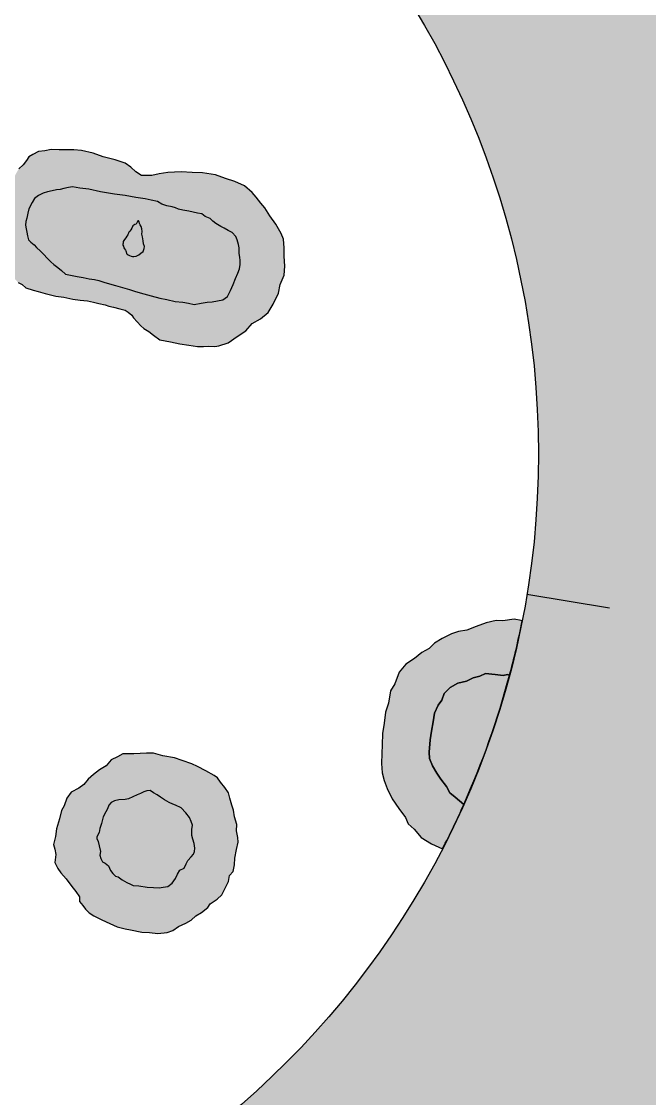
# Model space of a CAD drawing. Header units: metres. Extents: x 93017 to 94633, y 101979 to 102793.
# Drawn here: x 94303.15 to 94307.84, y 102359.8 to 102367.83 of the extents above; entities that cross this region are included whole.
import ezdxf

# ---------------------------------------------------------------- set-up
doc = ezdxf.new("R2010")
doc.units = ezdxf.units.M
doc.header["$LTSCALE"] = 0.75
doc.header["$MEASUREMENT"] = 0
for name, color, linetype in [('GEOLOGY', 7, 'Continuous'), ('LINE_252', 252, 'Continuous'), ('OTM Text 0.25', 2, 'Continuous')]:
    doc.layers.add(name, color=color, linetype=linetype)

msp = doc.modelspace()

# ---------------------------------------------------------------- hatches: boundary and pattern name
at = {"layer": 'GEOLOGY'}
h = msp.add_hatch(color=150, dxfattribs=at)
h.paths.add_polyline_path([(94304.6215, 102365.4158), (94304.6903, 102365.438), (94304.7566, 102365.4837), (94304.8226, 102365.5273), (94304.8692, 102365.5805), (94304.9318, 102365.6163), (94304.99, 102365.6633), (94305.0256, 102365.7267), (94305.0663, 102365.808), (94305.0777, 102365.8727), (94305.1076, 102365.9417), (94305.1135, 102366.0095), (94305.1074, 102366.0845), (94305.1094, 102366.145), (94305.1041, 102366.2092), (94305.0873, 102366.2517), (94305.046, 102366.322), (94305.0008, 102366.3849), (94304.963, 102366.444), (94304.9342, 102366.4779), (94304.8997, 102366.5226), (94304.8704, 102366.5579), (94304.813, 102366.6071), (94304.7413, 102366.64), (94304.6702, 102366.6633), (94304.595, 102366.6898), (94304.4994, 102366.7056), (94304.4228, 102366.7089), (94304.3393, 102366.7133), (94304.2401, 102366.7086), (94304.1754, 102366.6983), (94304.1196, 102366.6865), (94304.0747, 102366.6845), (94304.0444, 102366.6849), (94303.9999, 102366.7132), (94303.9634, 102366.7473), (94303.9216, 102366.7776), (94303.8462, 102366.8017), (94303.7561, 102366.8236), (94303.6836, 102366.8519), (94303.5956, 102366.8712), (94303.5388, 102366.8776), (94303.4895, 102366.8776), (94303.4278, 102366.8775), (94303.3685, 102366.8791), (94303.3219, 102366.8704), (94303.2736, 102366.864), (94303.233, 102366.8419), (94303.2034, 102366.8243), (94303.1845, 102366.7966), (94303.1588, 102366.7659), (94303.127, 102366.7343), (94303.1126, 102366.71), (94303.095, 102366.678), (94303.0715, 102366.6593), (94303.0355, 102366.6406), (94303.0048, 102366.617), (94302.9746, 102366.5953), (94302.9557, 102366.5676), (94302.941, 102366.5166), (94302.9275, 102366.4717), (94302.9155, 102366.4244), (94302.906, 102366.3665), (94302.8981, 102366.3186), (94302.9059, 102366.2783), (94302.923, 102366.2445), (94302.9402, 102366.2131), (94302.963, 102366.1788), (94302.9806, 102366.1495), (94302.9856, 102366.1181), (94303.0003, 102366.0708), (94303.0192, 102366.0371), (94303.0463, 102365.9919), (94303.0662, 102365.952), (94303.0915, 102365.9193), (94303.122, 102365.8874), (94303.153, 102365.8711), (94303.1811, 102365.8472), (94303.2343, 102365.8288), (94303.2729, 102365.8192), (94303.3251, 102365.8042), (94303.4037, 102365.7848), (94303.4634, 102365.7765), (94303.5304, 102365.7639), (94303.5854, 102365.7564), (94303.6391, 102365.7507), (94303.6839, 102365.7401), (94303.7258, 102365.7316), (94303.7722, 102365.7207), (94303.7996, 102365.7114), (94303.8351, 102365.7023), (94303.8812, 102365.6899), (94303.9213, 102365.68), (94303.9445, 102365.665), (94303.9716, 102365.6445), (94303.9845, 102365.6247), (94304.0118, 102365.5935), (94304.0373, 102365.565), (94304.062, 102365.5428), (94304.0989, 102365.5205), (94304.1331, 102365.4946), (94304.1797, 102365.4586), (94304.2602, 102365.4433), (94304.3308, 102365.4296), (94304.3977, 102365.4186), (94304.4611, 102365.4102), (94304.5055, 102365.4089), (94304.5403, 102365.4112), (94304.5904, 102365.409)])
h.paths.add_polyline_path([(94304.4378, 102365.7229), (94304.4879, 102365.7325), (94304.5329, 102365.7413), (94304.5706, 102365.7425), (94304.6117, 102365.7494), (94304.6517, 102365.7578), (94304.6858, 102365.7833), (94304.7079, 102365.827), (94304.7267, 102365.8725), (94304.7443, 102365.9182), (94304.7617, 102365.9564), (94304.7749, 102365.9903), (94304.7805, 102366.0206), (94304.7812, 102366.0513), (94304.7786, 102366.076), (94304.7723, 102366.1046), (94304.7735, 102366.1452), (94304.7688, 102366.1702), (94304.7569, 102366.2052), (94304.7468, 102366.2299), (94304.7207, 102366.2596), (94304.6893, 102366.2758), (94304.6613, 102366.2936), (94304.6368, 102366.3054), (94304.5992, 102366.3282), (94304.5769, 102366.3444), (94304.5552, 102366.3646), (94304.5189, 102366.3803), (94304.4928, 102366.3985), (94304.4616, 102366.4037), (94304.3974, 102366.4184), (94304.3527, 102366.4258), (94304.3194, 102366.4341), (94304.2973, 102366.4433), (94304.2723, 102366.4516), (94304.2319, 102366.4596), (94304.1951, 102366.4726), (94304.162, 102366.4906), (94304.1153, 102366.5025), (94304.07, 102366.5123), (94303.9999, 102366.5222), (94303.9214, 102366.5351), (94303.8428, 102366.5463), (94303.7371, 102366.5638), (94303.6494, 102366.5835), (94303.5824, 102366.5911), (94303.5271, 102366.6013), (94303.4975, 102366.5959), (94303.4646, 102366.5889), (94303.4358, 102366.5813), (94303.4077, 102366.5776), (94303.3774, 102366.5702), (94303.3405, 102366.5639), (94303.3084, 102366.5527), (94303.2739, 102366.5363), (94303.244, 102366.5137), (94303.2266, 102366.4828), (94303.203, 102366.4355), (94303.1953, 102366.4038), (94303.1869, 102366.3674), (94303.179, 102366.342), (94303.1768, 102366.3142), (94303.1832, 102366.2864), (94303.1877, 102366.2625), (94303.1919, 102366.2362), (94303.1994, 102366.2054), (94303.2184, 102366.189), (94303.2416, 102366.1682), (94303.2588, 102366.1472), (94303.2885, 102366.1217), (94303.3147, 102366.0969), (94303.3388, 102366.0675), (94303.3673, 102366.0422), (94303.3882, 102366.0218), (94303.4185, 102365.9999), (94303.446, 102365.976), (94303.4757, 102365.9505), (94303.5126, 102365.9424), (94303.5627, 102365.9329), (94303.6084, 102365.9254), (94303.6524, 102365.9157), (94303.6936, 102365.9101), (94303.7257, 102365.9012), (94303.7634, 102365.889), (94303.8057, 102365.876), (94303.8496, 102365.8653), (94303.9017, 102365.8506), (94303.9538, 102365.836), (94303.9997, 102365.8208), (94304.0604, 102365.8032), (94304.1155, 102365.7881), (94304.1791, 102365.77), (94304.2319, 102365.7595), (94304.2951, 102365.745), (94304.3531, 102365.7394), (94304.3935, 102365.7328)], flags=16)
h = msp.add_hatch(color=140, dxfattribs=at)
h.paths.add_polyline_path([(94304.4378, 102365.7229), (94304.4879, 102365.7325), (94304.5329, 102365.7413), (94304.5706, 102365.7425), (94304.6117, 102365.7494), (94304.6517, 102365.7578), (94304.6858, 102365.7833), (94304.7079, 102365.827), (94304.7267, 102365.8725), (94304.7443, 102365.9182), (94304.7617, 102365.9564), (94304.7749, 102365.9903), (94304.7805, 102366.0206), (94304.7812, 102366.0513), (94304.7786, 102366.076), (94304.7723, 102366.1046), (94304.7735, 102366.1452), (94304.7688, 102366.1702), (94304.7569, 102366.2052), (94304.7468, 102366.2299), (94304.7207, 102366.2596), (94304.6893, 102366.2758), (94304.6613, 102366.2936), (94304.6368, 102366.3054), (94304.5992, 102366.3282), (94304.5769, 102366.3444), (94304.5552, 102366.3646), (94304.5189, 102366.3803), (94304.4928, 102366.3985), (94304.4616, 102366.4037), (94304.3974, 102366.4184), (94304.3527, 102366.4258), (94304.3194, 102366.4341), (94304.2973, 102366.4433), (94304.2723, 102366.4516), (94304.2319, 102366.4596), (94304.1951, 102366.4726), (94304.162, 102366.4906), (94304.1153, 102366.5025), (94304.07, 102366.5123), (94303.9999, 102366.5222), (94303.9214, 102366.5351), (94303.8428, 102366.5463), (94303.7371, 102366.5638), (94303.6494, 102366.5835), (94303.5824, 102366.5911), (94303.5271, 102366.6013), (94303.4975, 102366.5959), (94303.4646, 102366.5889), (94303.4358, 102366.5813), (94303.4077, 102366.5776), (94303.3774, 102366.5702), (94303.3405, 102366.5639), (94303.3084, 102366.5527), (94303.2739, 102366.5363), (94303.244, 102366.5137), (94303.2266, 102366.4828), (94303.203, 102366.4355), (94303.1953, 102366.4038), (94303.1869, 102366.3674), (94303.179, 102366.342), (94303.1768, 102366.3142), (94303.1832, 102366.2864), (94303.1877, 102366.2625), (94303.1919, 102366.2362), (94303.1994, 102366.2054), (94303.2184, 102366.189), (94303.2416, 102366.1682), (94303.2588, 102366.1472), (94303.2885, 102366.1217), (94303.3147, 102366.0969), (94303.3388, 102366.0675), (94303.3673, 102366.0422), (94303.3882, 102366.0218), (94303.4185, 102365.9999), (94303.446, 102365.976), (94303.4757, 102365.9505), (94303.5126, 102365.9424), (94303.5627, 102365.9329), (94303.6084, 102365.9254), (94303.6524, 102365.9157), (94303.6936, 102365.9101), (94303.7257, 102365.9012), (94303.7634, 102365.889), (94303.8057, 102365.876), (94303.8496, 102365.8653), (94303.9017, 102365.8506), (94303.9538, 102365.836), (94303.9997, 102365.8208), (94304.0604, 102365.8032), (94304.1155, 102365.7881), (94304.1791, 102365.77), (94304.2319, 102365.7595), (94304.2951, 102365.745), (94304.3531, 102365.7394), (94304.3935, 102365.7328)])
h.paths.add_polyline_path([(94303.9855, 102366.08), (94304.0044, 102366.083), (94304.0224, 102366.0933), (94304.039, 102366.1069), (94304.0555, 102366.1195), (94304.0632, 102366.1417), (94304.0657, 102366.1567), (94304.0595, 102366.175), (94304.056, 102366.1971), (94304.0536, 102366.2138), (94304.0498, 102366.2277), (94304.0449, 102366.248), (94304.048, 102366.2668), (94304.0453, 102366.2877), (94304.042, 102366.3046), (94304.033, 102366.3183), (94304.0296, 102366.3271), (94304.027, 102366.3403), (94304.0215, 102366.3461), (94304.015, 102366.3463), (94304.0127, 102366.3419), (94304.0094, 102366.3312), (94304.0025, 102366.3235), (94303.9928, 102366.3187), (94303.9775, 102366.3091), (94303.9709, 102366.2933), (94303.963, 102366.2793), (94303.9559, 102366.2708), (94303.9479, 102366.2617), (94303.9402, 102366.2419), (94303.9351, 102366.2321), (94303.9261, 102366.2215), (94303.9153, 102366.2076), (94303.9063, 102366.192), (94303.9055, 102366.1814), (94303.905, 102366.1736), (94303.905, 102366.1666), (94303.9078, 102366.1571), (94303.9115, 102366.1462), (94303.9171, 102366.1394), (94303.9232, 102366.1286), (94303.9263, 102366.1237), (94303.9297, 102366.1157), (94303.9324, 102366.1038), (94303.9373, 102366.0995), (94303.9445, 102366.0936), (94303.9542, 102366.0876), (94303.9658, 102366.0837), (94303.9756, 102366.0814)], flags=16)
for color, points in [(110, [(94303.9855, 102366.08), (94304.0044, 102366.083), (94304.0224, 102366.0933), (94304.039, 102366.1069), (94304.0555, 102366.1195), (94304.0632, 102366.1417), (94304.0657, 102366.1567), (94304.0595, 102366.175), (94304.056, 102366.1971), (94304.0536, 102366.2138), (94304.0498, 102366.2277), (94304.0449, 102366.248), (94304.048, 102366.2668), (94304.0453, 102366.2877), (94304.042, 102366.3046), (94304.033, 102366.3183), (94304.0296, 102366.3271), (94304.027, 102366.3403), (94304.0215, 102366.3461), (94304.015, 102366.3463), (94304.0127, 102366.3419), (94304.0094, 102366.3312), (94304.0025, 102366.3235), (94303.9928, 102366.3187), (94303.9775, 102366.3091), (94303.9709, 102366.2933), (94303.963, 102366.2793), (94303.9559, 102366.2708), (94303.9479, 102366.2617), (94303.9402, 102366.2419), (94303.9351, 102366.2321), (94303.9261, 102366.2215), (94303.9153, 102366.2076), (94303.9063, 102366.192), (94303.9055, 102366.1814), (94303.905, 102366.1736), (94303.905, 102366.1666), (94303.9078, 102366.1571), (94303.9115, 102366.1462), (94303.9171, 102366.1394), (94303.9232, 102366.1286), (94303.9263, 102366.1237), (94303.9297, 102366.1157), (94303.9324, 102366.1038), (94303.9373, 102366.0995), (94303.9445, 102366.0936), (94303.9542, 102366.0876), (94303.9658, 102366.0837), (94303.9756, 102366.0814)]), (140, [(94303.9816, 102361.389), (94304.0226, 102361.3851), (94304.0858, 102361.3761), (94304.1329, 102361.3732), (94304.1753, 102361.3706), (94304.2063, 102361.376), (94304.2399, 102361.3819), (94304.273, 102361.4055), (94304.2974, 102361.441), (94304.3132, 102361.4727), (94304.3289, 102361.5042), (94304.3628, 102361.5173), (94304.376, 102361.5494), (94304.3883, 102361.5752), (94304.4135, 102361.6022), (94304.4312, 102361.6226), (94304.4398, 102361.6433), (94304.441, 102361.6665), (94304.4363, 102361.701), (94304.4264, 102361.7351), (94304.419, 102361.7611), (94304.4201, 102361.8076), (94304.4239, 102361.8382), (94304.4141, 102361.8658), (94304.4008, 102361.8952), (94304.3744, 102361.9321), (94304.3399, 102361.9676), (94304.297, 102361.9872), (94304.2776, 102361.996), (94304.2491, 102362.009), (94304.2163, 102362.0281), (94304.1851, 102362.0482), (94304.1595, 102362.0647), (94304.1319, 102362.0811), (94304.108, 102362.0965), (94304.0838, 102362.0959), (94304.0605, 102362.0871), (94304.0355, 102362.0752), (94304.012, 102362.0653), (94303.9798, 102362.0511), (94303.9474, 102362.0357), (94303.9213, 102362.0309), (94303.8737, 102362.0284), (94303.8424, 102362.0198), (94303.8161, 102362.0069), (94303.8003, 102361.989), (94303.7893, 102361.9616), (94303.7775, 102361.9392), (94303.7564, 102361.9004), (94303.7449, 102361.8503), (94303.7323, 102361.8134), (94303.7276, 102361.7849), (94303.7108, 102361.7519), (94303.7087, 102361.7393), (94303.7211, 102361.7161), (94303.7272, 102361.6842), (94303.7362, 102361.6421), (94303.7329, 102361.6144), (94303.7407, 102361.5914), (94303.7519, 102361.5665), (94303.7732, 102361.5553), (94303.7979, 102361.5346), (94303.8117, 102361.5016), (94303.8284, 102361.4784), (94303.8481, 102361.4584), (94303.8689, 102361.4525), (94303.9001, 102361.4319), (94303.9341, 102361.4123), (94303.9601, 102361.399)])]:
    msp.add_hatch(color=color, dxfattribs=at).paths.add_polyline_path(points)
h = msp.add_hatch(color=150, dxfattribs=at)
edge = h.paths.add_edge_path()
edge.add_line((94306.8847, 102363.363), (94306.8773, 102363.3658))
edge.add_line((94306.8773, 102363.3658), (94306.8264, 102363.3764))
edge.add_line((94306.8264, 102363.3764), (94306.7407, 102363.362))
edge.add_line((94306.7407, 102363.362), (94306.6909, 102363.3659))
edge.add_line((94306.6909, 102363.3659), (94306.6176, 102363.3473))
edge.add_line((94306.6176, 102363.3473), (94306.5408, 102363.3205))
edge.add_line((94306.5408, 102363.3205), (94306.4729, 102363.2945))
edge.add_line((94306.4729, 102363.2945), (94306.4096, 102363.283))
edge.add_line((94306.4096, 102363.283), (94306.3588, 102363.2673))
edge.add_line((94306.3588, 102363.2673), (94306.287, 102363.2309))
edge.add_line((94306.287, 102363.2309), (94306.2308, 102363.1964))
edge.add_line((94306.2308, 102363.1964), (94306.1914, 102363.1569))
edge.add_line((94306.1914, 102363.1569), (94306.1359, 102363.1266))
edge.add_line((94306.1359, 102363.1266), (94306.0805, 102363.0831))
edge.add_line((94306.0805, 102363.0831), (94306.0174, 102363.0403))
edge.add_line((94306.0174, 102363.0403), (94305.9676, 102362.9791))
edge.add_line((94305.9676, 102362.9791), (94305.9359, 102362.8926))
edge.add_line((94305.9359, 102362.8926), (94305.9026, 102362.8412))
edge.add_line((94305.9026, 102362.8412), (94305.8875, 102362.7495))
edge.add_line((94305.8875, 102362.7495), (94305.8639, 102362.6815))
edge.add_line((94305.8639, 102362.6815), (94305.8552, 102362.5987))
edge.add_line((94305.8552, 102362.5987), (94305.8424, 102362.5215))
edge.add_line((94305.8424, 102362.5215), (94305.8399, 102362.4388))
edge.add_line((94305.8399, 102362.4388), (94305.8384, 102362.373))
edge.add_line((94305.8384, 102362.373), (94305.8355, 102362.298))
edge.add_line((94305.8355, 102362.298), (94305.8397, 102362.2281))
edge.add_line((94305.8397, 102362.2281), (94305.8556, 102362.172))
edge.add_line((94305.8556, 102362.172), (94305.8772, 102362.1118))
edge.add_line((94305.8772, 102362.1118), (94305.9151, 102362.0364))
edge.add_line((94305.9151, 102362.0364), (94305.9658, 102361.962))
edge.add_line((94305.9658, 102361.962), (94306.0149, 102361.8972))
edge.add_line((94306.0149, 102361.8972), (94306.0354, 102361.8498))
edge.add_line((94306.0354, 102361.8498), (94306.0789, 102361.808))
edge.add_line((94306.0789, 102361.808), (94306.1316, 102361.7459))
edge.add_line((94306.1316, 102361.7459), (94306.2088, 102361.6985))
edge.add_line((94306.2088, 102361.6985), (94306.2907, 102361.6631))
edge.add_arc((94300.5882, 102364.6095), 6.4187, 332.67521, 335.95069)
edge.add_line((94306.4497, 102361.9937), (94306.3854, 102362.049))
edge.add_line((94306.3854, 102362.049), (94306.3461, 102362.0807))
edge.add_line((94306.3461, 102362.0807), (94306.3208, 102362.1275))
edge.add_line((94306.3208, 102362.1275), (94306.2773, 102362.1812))
edge.add_line((94306.2773, 102362.1812), (94306.248, 102362.2267))
edge.add_line((94306.248, 102362.2267), (94306.2161, 102362.2804))
edge.add_line((94306.2161, 102362.2804), (94306.1943, 102362.3364))
edge.add_line((94306.1943, 102362.3364), (94306.1904, 102362.3835))
edge.add_line((94306.1904, 102362.3835), (94306.1978, 102362.4753))
edge.add_line((94306.1978, 102362.4753), (94306.2084, 102362.5395))
edge.add_line((94306.2084, 102362.5395), (94306.2199, 102362.6093))
edge.add_line((94306.2199, 102362.6093), (94306.2308, 102362.6753))
edge.add_line((94306.2308, 102362.6753), (94306.2589, 102362.7349))
edge.add_line((94306.2589, 102362.7349), (94306.2856, 102362.7717))
edge.add_line((94306.2856, 102362.7717), (94306.3025, 102362.822))
edge.add_line((94306.3025, 102362.822), (94306.3475, 102362.866))
edge.add_line((94306.3475, 102362.866), (94306.4059, 102362.8975))
edge.add_line((94306.4059, 102362.8975), (94306.4704, 102362.9142))
edge.add_line((94306.4704, 102362.9142), (94306.5204, 102362.9368))
edge.add_line((94306.5204, 102362.9368), (94306.5688, 102362.9494))
edge.add_line((94306.5688, 102362.9494), (94306.6116, 102362.9698))
edge.add_line((94306.6116, 102362.9698), (94306.6826, 102362.9632))
edge.add_line((94306.6826, 102362.9632), (94306.743, 102362.9549))
edge.add_line((94306.743, 102362.9549), (94306.775, 102362.9617))
edge.add_line((94306.775, 102362.9617), (94306.791, 102362.959))
edge.add_arc((94302.1621, 102364.2447), 4.8042, 344.47737, 349.4247)
h = msp.add_hatch(color=140, dxfattribs=at)
edge = h.paths.add_edge_path()
edge.add_arc((94300.5882, 102364.6095), 6.4187, 335.95069, 345.09983)
edge.add_line((94306.791, 102362.959), (94306.775, 102362.9617))
edge.add_line((94306.775, 102362.9617), (94306.743, 102362.9549))
edge.add_line((94306.743, 102362.9549), (94306.6826, 102362.9632))
edge.add_line((94306.6826, 102362.9632), (94306.6116, 102362.9698))
edge.add_line((94306.6116, 102362.9698), (94306.5688, 102362.9494))
edge.add_line((94306.5688, 102362.9494), (94306.5204, 102362.9368))
edge.add_line((94306.5204, 102362.9368), (94306.4704, 102362.9142))
edge.add_line((94306.4704, 102362.9142), (94306.4059, 102362.8975))
edge.add_line((94306.4059, 102362.8975), (94306.3475, 102362.866))
edge.add_line((94306.3475, 102362.866), (94306.3025, 102362.822))
edge.add_line((94306.3025, 102362.822), (94306.2856, 102362.7717))
edge.add_line((94306.2856, 102362.7717), (94306.2589, 102362.7349))
edge.add_line((94306.2589, 102362.7349), (94306.2308, 102362.6753))
edge.add_line((94306.2308, 102362.6753), (94306.2199, 102362.6093))
edge.add_line((94306.2199, 102362.6093), (94306.2084, 102362.5395))
edge.add_line((94306.2084, 102362.5395), (94306.1978, 102362.4753))
edge.add_line((94306.1978, 102362.4753), (94306.1904, 102362.3835))
edge.add_line((94306.1904, 102362.3835), (94306.1943, 102362.3364))
edge.add_line((94306.1943, 102362.3364), (94306.2161, 102362.2804))
edge.add_line((94306.2161, 102362.2804), (94306.248, 102362.2267))
edge.add_line((94306.248, 102362.2267), (94306.2773, 102362.1812))
edge.add_line((94306.2773, 102362.1812), (94306.3208, 102362.1275))
edge.add_line((94306.3208, 102362.1275), (94306.3461, 102362.0807))
edge.add_line((94306.3461, 102362.0807), (94306.3854, 102362.049))
edge.add_line((94306.3854, 102362.049), (94306.4497, 102361.9937))
h = msp.add_hatch(color=150, dxfattribs=at)
h.paths.add_polyline_path([(94303.9615, 102361.0583), (94304.047, 102361.0414), (94304.102, 102361.0377), (94304.1645, 102361.0301), (94304.235, 102361.0374), (94304.2771, 102361.0535), (94304.3184, 102361.082), (94304.3741, 102361.1067), (94304.4149, 102361.1312), (94304.4487, 102361.1636), (94304.4921, 102361.1877), (94304.5374, 102361.2236), (94304.557, 102361.2516), (94304.6076, 102361.2867), (94304.6441, 102361.3187), (94304.6652, 102361.364), (94304.6918, 102361.4196), (94304.7011, 102361.4642), (94304.7269, 102361.4926), (94304.7371, 102361.5427), (94304.7414, 102361.5919), (94304.7522, 102361.6573), (94304.7649, 102361.7109), (94304.7629, 102361.7458), (94304.7519, 102361.7956), (94304.7544, 102361.8451), (94304.7387, 102361.9014), (94304.7296, 102361.9509), (94304.7186, 102361.9892), (94304.7025, 102362.0398), (94304.6922, 102362.0802), (94304.665, 102362.1209), (94304.6328, 102362.1601), (94304.6115, 102362.1927), (94304.5852, 102362.2091), (94304.5231, 102362.2436), (94304.4606, 102362.2757), (94304.4181, 102362.2972), (94304.347, 102362.321), (94304.2896, 102362.3402), (94304.2028, 102362.3569), (94304.1332, 102362.3757), (94304.0798, 102362.3748), (94303.9872, 102362.3707), (94303.9047, 102362.3698), (94303.865, 102362.3498), (94303.8176, 102362.3262), (94303.7788, 102362.2818), (94303.7287, 102362.2527), (94303.6847, 102362.2165), (94303.6464, 102362.1821), (94303.6125, 102362.1415), (94303.5755, 102362.1151), (94303.5191, 102362.0863), (94303.487, 102362.0401), (94303.4668, 102361.9836), (94303.4458, 102361.9489), (94303.4301, 102361.8868), (94303.4097, 102361.812), (94303.4002, 102361.7542), (94303.3876, 102361.6943), (94303.3955, 102361.6606), (94303.4034, 102361.6208), (94303.3976, 102361.5601), (94303.4181, 102361.5164), (94303.4423, 102361.4827), (94303.4816, 102361.438), (94303.5235, 102361.3822), (94303.5532, 102361.3433), (94303.5804, 102361.3034), (94303.5801, 102361.2692), (94303.6043, 102361.2402), (94303.6247, 102361.2118), (94303.6519, 102361.1849), (94303.6877, 102361.1618), (94303.7461, 102361.1324), (94303.8063, 102361.1053), (94303.8618, 102361.0817), (94303.9224, 102361.0651)])
h.paths.add_polyline_path([(94303.9816, 102361.389), (94304.0226, 102361.3851), (94304.0858, 102361.3761), (94304.1329, 102361.3732), (94304.1753, 102361.3706), (94304.2063, 102361.376), (94304.2399, 102361.3819), (94304.273, 102361.4055), (94304.2974, 102361.441), (94304.3132, 102361.4727), (94304.3289, 102361.5042), (94304.3628, 102361.5173), (94304.376, 102361.5494), (94304.3883, 102361.5752), (94304.4135, 102361.6022), (94304.4312, 102361.6226), (94304.4398, 102361.6433), (94304.441, 102361.6665), (94304.4363, 102361.701), (94304.4264, 102361.7351), (94304.419, 102361.7611), (94304.4201, 102361.8076), (94304.4239, 102361.8382), (94304.4141, 102361.8658), (94304.4008, 102361.8952), (94304.3744, 102361.9321), (94304.3399, 102361.9676), (94304.297, 102361.9872), (94304.2776, 102361.996), (94304.2491, 102362.009), (94304.2163, 102362.0281), (94304.1851, 102362.0482), (94304.1595, 102362.0647), (94304.1319, 102362.0811), (94304.108, 102362.0965), (94304.0838, 102362.0959), (94304.0605, 102362.0871), (94304.0355, 102362.0752), (94304.012, 102362.0653), (94303.9798, 102362.0511), (94303.9474, 102362.0357), (94303.9213, 102362.0309), (94303.8737, 102362.0284), (94303.8424, 102362.0198), (94303.8161, 102362.0069), (94303.8003, 102361.989), (94303.7893, 102361.9616), (94303.7775, 102361.9392), (94303.7564, 102361.9004), (94303.7449, 102361.8503), (94303.7323, 102361.8134), (94303.7276, 102361.7849), (94303.7108, 102361.7519), (94303.7087, 102361.7393), (94303.7211, 102361.7161), (94303.7272, 102361.6842), (94303.7362, 102361.6421), (94303.7329, 102361.6144), (94303.7407, 102361.5914), (94303.7519, 102361.5665), (94303.7732, 102361.5553), (94303.7979, 102361.5346), (94303.8117, 102361.5016), (94303.8284, 102361.4784), (94303.8481, 102361.4584), (94303.8689, 102361.4525), (94303.9001, 102361.4319), (94303.9341, 102361.4123), (94303.9601, 102361.399)], flags=16)
at = {"layer": 'OTM Text 0.25', "ltscale": 0.5, "true_color": 0xf2f2f2}
h = msp.add_hatch(color=7, dxfattribs=at)
h.paths.add_polyline_path([(94293.5688, 102374.7911), (94319.8889, 102370.446), (94317.1328, 102353.7514), (94290.8128, 102358.0964)])
h.paths.add_polyline_path([(94310.561, 102368.0444), (94312.7359, 102367.6854), (94311.6398, 102361.0451), (94309.4648, 102361.4042)], flags=16)
edge = h.paths.add_edge_path(flags=16)
edge.add_arc((94300.5882, 102364.6095), 6.4187, 0, 360)

# ---------------------------------------------------------------- linework, layer by layer
at = {"color": 250}
msp.add_line((94306.9209, 102363.5623), (94307.5375, 102363.4606), dxfattribs=at)
msp.add_circle((94300.5882, 102364.6095), 6.4187, dxfattribs=at)
at = {"layer": 'LINE_252'}
for points in [[(94304.6215, 102365.4158), (94304.6903, 102365.438), (94304.7566, 102365.4837), (94304.8226, 102365.5273), (94304.8692, 102365.5805), (94304.9318, 102365.6163), (94304.99, 102365.6633), (94305.0256, 102365.7267), (94305.0663, 102365.808), (94305.0777, 102365.8727), (94305.1076, 102365.9417), (94305.1135, 102366.0095), (94305.1074, 102366.0845), (94305.1094, 102366.145), (94305.1041, 102366.2092), (94305.0873, 102366.2517), (94305.046, 102366.322), (94305.0008, 102366.3849), (94304.963, 102366.444), (94304.9342, 102366.4779), (94304.8997, 102366.5226), (94304.8704, 102366.5579), (94304.813, 102366.6071), (94304.7413, 102366.64), (94304.6702, 102366.6633), (94304.595, 102366.6898), (94304.4994, 102366.7056), (94304.4228, 102366.7089), (94304.3393, 102366.7133), (94304.2401, 102366.7086), (94304.1754, 102366.6983), (94304.1196, 102366.6865), (94304.0747, 102366.6845), (94304.0444, 102366.6849), (94303.9999, 102366.7132), (94303.9634, 102366.7473), (94303.9216, 102366.7776), (94303.8462, 102366.8017), (94303.7561, 102366.8236), (94303.6836, 102366.8519), (94303.5956, 102366.8712), (94303.5388, 102366.8776), (94303.4895, 102366.8776), (94303.4278, 102366.8775), (94303.3685, 102366.8791), (94303.3219, 102366.8704), (94303.2736, 102366.864), (94303.233, 102366.8419), (94303.2034, 102366.8243), (94303.1845, 102366.7966), (94303.1588, 102366.7659), (94303.127, 102366.7343)], [(94304.4378, 102365.7229), (94304.4879, 102365.7325), (94304.5329, 102365.7413), (94304.5706, 102365.7425), (94304.6117, 102365.7494), (94304.6517, 102365.7578), (94304.6858, 102365.7833), (94304.7079, 102365.827), (94304.7267, 102365.8725), (94304.7443, 102365.9182), (94304.7617, 102365.9564), (94304.7749, 102365.9903), (94304.7805, 102366.0206), (94304.7812, 102366.0513), (94304.7786, 102366.076), (94304.7723, 102366.1046), (94304.7735, 102366.1452), (94304.7688, 102366.1702), (94304.7569, 102366.2052), (94304.7468, 102366.2299), (94304.7207, 102366.2596), (94304.6893, 102366.2758), (94304.6613, 102366.2936), (94304.6368, 102366.3054), (94304.5992, 102366.3282), (94304.5769, 102366.3444), (94304.5552, 102366.3646), (94304.5189, 102366.3803), (94304.4928, 102366.3985), (94304.4616, 102366.4037), (94304.3974, 102366.4184), (94304.3527, 102366.4258), (94304.3194, 102366.4341), (94304.2973, 102366.4433), (94304.2723, 102366.4516), (94304.2319, 102366.4596), (94304.1951, 102366.4726), (94304.162, 102366.4906), (94304.1153, 102366.5025), (94304.07, 102366.5123), (94303.9999, 102366.5222), (94303.9214, 102366.5351), (94303.8428, 102366.5463), (94303.7371, 102366.5638), (94303.6494, 102366.5835), (94303.5824, 102366.5911), (94303.5271, 102366.6013), (94303.4975, 102366.5959), (94303.4646, 102366.5889), (94303.4358, 102366.5813), (94303.4077, 102366.5776), (94303.3774, 102366.5702), (94303.3405, 102366.5639), (94303.3084, 102366.5527), (94303.2739, 102366.5363), (94303.244, 102366.5137), (94303.2266, 102366.4828), (94303.203, 102366.4355), (94303.1953, 102366.4038), (94303.1869, 102366.3674), (94303.179, 102366.342), (94303.1768, 102366.3142), (94303.1832, 102366.2864), (94303.1877, 102366.2625), (94303.1919, 102366.2362), (94303.1994, 102366.2054), (94303.2184, 102366.189), (94303.2416, 102366.1682), (94303.2588, 102366.1472), (94303.2885, 102366.1217), (94303.3147, 102366.0969), (94303.3388, 102366.0675), (94303.3673, 102366.0422), (94303.3882, 102366.0218), (94303.4185, 102365.9999), (94303.446, 102365.976), (94303.4757, 102365.9505), (94303.5126, 102365.9424), (94303.5627, 102365.9329), (94303.6084, 102365.9254), (94303.6524, 102365.9157), (94303.6936, 102365.9101), (94303.7257, 102365.9012), (94303.7634, 102365.889), (94303.8057, 102365.876), (94303.8496, 102365.8653), (94303.9017, 102365.8506), (94303.9538, 102365.836), (94303.9997, 102365.8208), (94304.0604, 102365.8032), (94304.1155, 102365.7881), (94304.1791, 102365.77), (94304.2319, 102365.7595), (94304.2951, 102365.745), (94304.3531, 102365.7394), (94304.3935, 102365.7328), (94304.4378, 102365.7229)], [(94303.9855, 102366.08), (94304.0044, 102366.083), (94304.0224, 102366.0933), (94304.039, 102366.1069), (94304.0555, 102366.1195), (94304.0632, 102366.1417), (94304.0657, 102366.1567), (94304.0595, 102366.175), (94304.056, 102366.1971), (94304.0536, 102366.2138), (94304.0498, 102366.2277), (94304.0449, 102366.248), (94304.048, 102366.2668), (94304.0453, 102366.2877), (94304.042, 102366.3046), (94304.033, 102366.3183), (94304.0296, 102366.3271), (94304.027, 102366.3403), (94304.0215, 102366.3461), (94304.015, 102366.3463), (94304.0127, 102366.3419), (94304.0094, 102366.3312), (94304.0025, 102366.3235), (94303.9928, 102366.3187), (94303.9775, 102366.3091), (94303.9709, 102366.2933), (94303.963, 102366.2793), (94303.9559, 102366.2708), (94303.9479, 102366.2617), (94303.9402, 102366.2419), (94303.9351, 102366.2321), (94303.9261, 102366.2215), (94303.9153, 102366.2076), (94303.9063, 102366.192), (94303.9055, 102366.1814), (94303.905, 102366.1736), (94303.905, 102366.1666), (94303.9078, 102366.1571), (94303.9115, 102366.1462), (94303.9171, 102366.1394), (94303.9232, 102366.1286), (94303.9263, 102366.1237), (94303.9297, 102366.1157), (94303.9324, 102366.1038), (94303.9373, 102366.0995), (94303.9445, 102366.0936), (94303.9542, 102366.0876), (94303.9658, 102366.0837), (94303.9756, 102366.0814), (94303.9855, 102366.08)], [(94303.122, 102365.8874), (94303.153, 102365.8711), (94303.1811, 102365.8472), (94303.2343, 102365.8288), (94303.2729, 102365.8192), (94303.3251, 102365.8042), (94303.4037, 102365.7848), (94303.4634, 102365.7765), (94303.5304, 102365.7639), (94303.5854, 102365.7564), (94303.6391, 102365.7507), (94303.6839, 102365.7401), (94303.7258, 102365.7316), (94303.7722, 102365.7207), (94303.7996, 102365.7114), (94303.8351, 102365.7023), (94303.8812, 102365.6899), (94303.9213, 102365.68), (94303.9445, 102365.665), (94303.9716, 102365.6445), (94303.9845, 102365.6247), (94304.0118, 102365.5935), (94304.0373, 102365.565), (94304.062, 102365.5428), (94304.0989, 102365.5205), (94304.1331, 102365.4946), (94304.1797, 102365.4586), (94304.2602, 102365.4433), (94304.3308, 102365.4296), (94304.3977, 102365.4186), (94304.4611, 102365.4102), (94304.5055, 102365.4089), (94304.5403, 102365.4112), (94304.5904, 102365.409), (94304.6215, 102365.4158)], [(94303.9615, 102361.0583), (94304.047, 102361.0414), (94304.102, 102361.0377), (94304.1645, 102361.0301), (94304.235, 102361.0374), (94304.2771, 102361.0535), (94304.3184, 102361.082), (94304.3741, 102361.1067), (94304.4149, 102361.1312), (94304.4487, 102361.1636), (94304.4921, 102361.1877), (94304.5374, 102361.2236), (94304.557, 102361.2516), (94304.6076, 102361.2867), (94304.6441, 102361.3187), (94304.6652, 102361.364), (94304.6918, 102361.4196), (94304.7011, 102361.4642), (94304.7269, 102361.4926), (94304.7371, 102361.5427), (94304.7414, 102361.5919), (94304.7522, 102361.6573), (94304.7649, 102361.7109), (94304.7629, 102361.7458), (94304.7519, 102361.7956), (94304.7544, 102361.8451), (94304.7387, 102361.9014), (94304.7296, 102361.9509), (94304.7186, 102361.9892), (94304.7025, 102362.0398), (94304.6922, 102362.0802), (94304.665, 102362.1209), (94304.6328, 102362.1601), (94304.6115, 102362.1927), (94304.5852, 102362.2091), (94304.5231, 102362.2436), (94304.4606, 102362.2757), (94304.4181, 102362.2972), (94304.347, 102362.321), (94304.2896, 102362.3402), (94304.2028, 102362.3569), (94304.1332, 102362.3757), (94304.0798, 102362.3748), (94303.9872, 102362.3707), (94303.9047, 102362.3698), (94303.865, 102362.3498), (94303.8176, 102362.3262), (94303.7788, 102362.2818), (94303.7287, 102362.2527), (94303.6847, 102362.2165), (94303.6464, 102362.1821), (94303.6125, 102362.1415), (94303.5755, 102362.1151), (94303.5191, 102362.0863), (94303.487, 102362.0401), (94303.4668, 102361.9836), (94303.4458, 102361.9489), (94303.4301, 102361.8868), (94303.4097, 102361.812), (94303.4002, 102361.7542), (94303.3876, 102361.6943), (94303.3955, 102361.6606), (94303.4034, 102361.6208), (94303.3976, 102361.5601), (94303.4181, 102361.5164), (94303.4423, 102361.4827), (94303.4816, 102361.438), (94303.5235, 102361.3822), (94303.5532, 102361.3433), (94303.5804, 102361.3034), (94303.5801, 102361.2692), (94303.6043, 102361.2402), (94303.6247, 102361.2118), (94303.6519, 102361.1849), (94303.6877, 102361.1618), (94303.7461, 102361.1324), (94303.8063, 102361.1053), (94303.8618, 102361.0817), (94303.9224, 102361.0651), (94303.9615, 102361.0583)], [(94303.9816, 102361.389), (94304.0226, 102361.3851), (94304.0858, 102361.3761), (94304.1329, 102361.3732), (94304.1753, 102361.3706), (94304.2063, 102361.376), (94304.2399, 102361.3819), (94304.273, 102361.4055), (94304.2974, 102361.441), (94304.3132, 102361.4727), (94304.3289, 102361.5042), (94304.3628, 102361.5173), (94304.376, 102361.5494), (94304.3883, 102361.5752), (94304.4135, 102361.6022), (94304.4312, 102361.6226), (94304.4398, 102361.6433), (94304.441, 102361.6665), (94304.4363, 102361.701), (94304.4264, 102361.7351), (94304.419, 102361.7611), (94304.4201, 102361.8076), (94304.4239, 102361.8382), (94304.4141, 102361.8658), (94304.4008, 102361.8952), (94304.3744, 102361.9321), (94304.3399, 102361.9676), (94304.3399, 102361.9676), (94304.297, 102361.9872), (94304.2776, 102361.996), (94304.2491, 102362.009), (94304.2163, 102362.0281), (94304.1851, 102362.0482), (94304.1595, 102362.0647), (94304.1319, 102362.0811), (94304.108, 102362.0965), (94304.0838, 102362.0959), (94304.0605, 102362.0871), (94304.0355, 102362.0752), (94304.012, 102362.0653), (94303.9798, 102362.0511), (94303.9474, 102362.0357), (94303.9213, 102362.0309), (94303.8737, 102362.0284), (94303.8424, 102362.0198), (94303.8161, 102362.0069), (94303.8003, 102361.989), (94303.7893, 102361.9616), (94303.7775, 102361.9392), (94303.7564, 102361.9004), (94303.7449, 102361.8503), (94303.7323, 102361.8134), (94303.7276, 102361.7849), (94303.7108, 102361.7519), (94303.7087, 102361.7393), (94303.7211, 102361.7161), (94303.7272, 102361.6842), (94303.7362, 102361.6421), (94303.7329, 102361.6144), (94303.7407, 102361.5914), (94303.7519, 102361.5665), (94303.7732, 102361.5553), (94303.7979, 102361.5346), (94303.8117, 102361.5016), (94303.8284, 102361.4784), (94303.8481, 102361.4584), (94303.8689, 102361.4525), (94303.9001, 102361.4319), (94303.9341, 102361.4123), (94303.9601, 102361.399), (94303.9816, 102361.389)]]:
    msp.add_lwpolyline(points, dxfattribs=at)
for points in [[(94306.8847, 102363.363), (94306.8773, 102363.3658), (94306.8264, 102363.3764), (94306.7407, 102363.362), (94306.6909, 102363.3659), (94306.6176, 102363.3473), (94306.5408, 102363.3205), (94306.4729, 102363.2945), (94306.4096, 102363.283), (94306.3588, 102363.2673), (94306.287, 102363.2309), (94306.2308, 102363.1964), (94306.1914, 102363.1569), (94306.1359, 102363.1266), (94306.0805, 102363.0831), (94306.0174, 102363.0403), (94305.9676, 102362.9791), (94305.9359, 102362.8926), (94305.9026, 102362.8412), (94305.8875, 102362.7495), (94305.8639, 102362.6815), (94305.8552, 102362.5987), (94305.8424, 102362.5215), (94305.8399, 102362.4388), (94305.8384, 102362.373), (94305.8355, 102362.298), (94305.8397, 102362.2281), (94305.8556, 102362.172), (94305.8772, 102362.1118), (94305.9151, 102362.0364), (94305.9658, 102361.962), (94306.0149, 102361.8972), (94306.0354, 102361.8498), (94306.0789, 102361.808), (94306.1316, 102361.7459), (94306.2088, 102361.6985), (94306.2907, 102361.6631, 0.014293), (94306.4497, 102361.9937), (94306.3854, 102362.049), (94306.3461, 102362.0807), (94306.3208, 102362.1275), (94306.2773, 102362.1812), (94306.248, 102362.2267), (94306.2161, 102362.2804), (94306.1943, 102362.3364), (94306.1904, 102362.3835), (94306.1978, 102362.4753), (94306.2084, 102362.5395), (94306.2199, 102362.6093), (94306.2308, 102362.6753), (94306.2589, 102362.7349), (94306.2856, 102362.7717), (94306.3025, 102362.822), (94306.3475, 102362.866), (94306.4059, 102362.8975), (94306.4704, 102362.9142), (94306.5204, 102362.9368), (94306.5688, 102362.9494), (94306.6116, 102362.9698), (94306.6826, 102362.9632), (94306.743, 102362.9549), (94306.775, 102362.9617), (94306.791, 102362.959, 0.02159)], [(94306.4497, 102361.9937, 0.039942), (94306.791, 102362.959), (94306.775, 102362.9617), (94306.743, 102362.9549), (94306.6826, 102362.9632), (94306.6116, 102362.9698), (94306.5688, 102362.9494), (94306.5204, 102362.9368), (94306.4704, 102362.9142), (94306.4059, 102362.8975), (94306.3475, 102362.866), (94306.3025, 102362.822), (94306.2856, 102362.7717), (94306.2589, 102362.7349), (94306.2308, 102362.6753), (94306.2199, 102362.6093), (94306.2084, 102362.5395), (94306.1978, 102362.4753), (94306.1904, 102362.3835), (94306.1943, 102362.3364), (94306.2161, 102362.2804), (94306.248, 102362.2267), (94306.2773, 102362.1812), (94306.3208, 102362.1275), (94306.3461, 102362.0807), (94306.3854, 102362.049)]]:
    msp.add_lwpolyline(points, format="xyb", close=True, dxfattribs=at)

doc.saveas('drawing.dxf')
